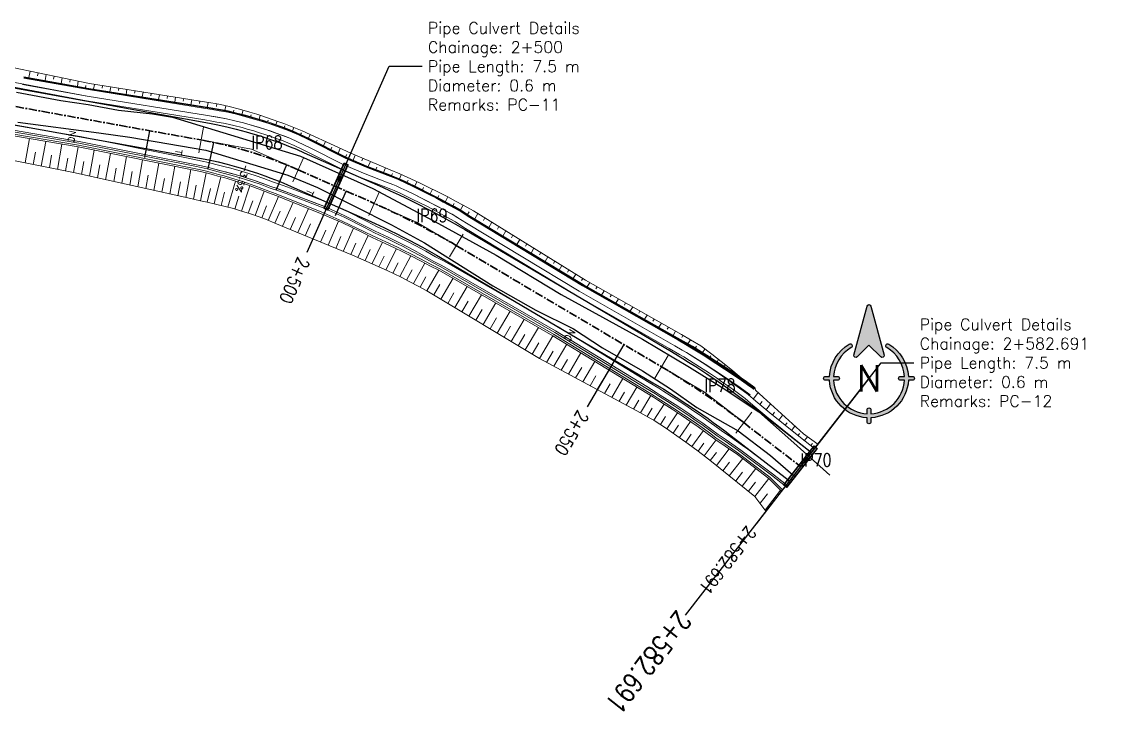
# Model space of a CAD drawing. Extents: x 337736 to 342003, y 3067251 to 3069533.
# Drawn here: x 339854.3 to 340018.9, y 3068024 to 3068128.8 of the extents above; entities that cross this region are included whole.
import ezdxf
from ezdxf.enums import TextEntityAlignment as Align

# ---------------------------------------------------------------- set-up
doc = ezdxf.new("R2010")
doc.units = 0
doc.header["$MEASUREMENT"] = 0
doc.linetypes.add('Center', pattern=[2, 1.25, -0.25, 0.25, -0.25])
for name, color, linetype, lineweight in [('BEC', 3, 'Continuous', 13), ('BES', 3, 'Continuous', 13), ('CFHatchLines', 4, 'Continuous', 0), ('Chainage', 7, 'Continuous', 25), ('Drain', 3, 'Continuous', 9), ('IP_Line', 150, 'Continuous', 9), ('LeftRoadExtreme', 7, 'Continuous', 13), ('PC_Callout', 6, 'Continuous', 30), ('PipeCulvert', 6, 'Continuous', 30), ('RC', 9, 'Center', 30), ('Retaining Wall', 140, 'Continuous', 9), ('RightRoadExtreme', 7, 'Continuous', 13), ('Road Width', 6, 'Continuous', 25), ('Shoulder', 30, 'Continuous', 15)]:
    doc.layers.add(name, color=color, linetype=linetype, lineweight=lineweight)
for name, color, linetype in [('IPName', 7, 'Continuous'), ('Match Chainage', 7, 'Continuous'), ('North', 7, 'Continuous'), ('RoadEdge', 51, 'Continuous'), ('Super-Elevation', 1, 'Continuous')]:
    doc.layers.add(name, color=color, linetype=linetype)
doc.styles.get("Standard").update_dxf_attribs({"font": 'simplex.shx'})
doc.dimstyles.new('Dimension_PC_Callout', dxfattribs={"dimtxt": 1.75, "dimasz": 1.75, "dimexe": 0.18, "dimexo": 0.0625, "dimgap": 0.875, "dimtad": 0, "dimdec": 4, "dimzin": 0, "dimdsep": 46, "dimtxsty": 'Standard', "dimcen": 0.09, "dimadec": 0, "dimazin": 0, "dimtfac": 1, "dimtdec": 4, "dimtofl": 0, "dimtmove": 0, "dimatfit": 3, "dimfxl": 1, "dimtolj": 1, "dimtzin": 0, "dimarcsym": 0})

# ---------------------------------------------------------------- blocks, each defined once
blk = doc.blocks.new('North')
at = {"layer": 'North'}
h = blk.add_hatch(color=0, dxfattribs=at)
h.dxf.hatch_style = 1
edge = h.paths.add_edge_path()
edge.add_line((7.276000000000001e-12, 8.38899464431597), (-2.97585080653152, 5.413143837775349))
edge.add_arc((-3.32940419712395, 5.766697228368679), 0.499999999999442, 165.000000000033, 314.99999999992633, ccw=False)
edge.add_line((-3.81236711026941, 5.8961067509199), (-0.4829629131381812, 18.3216123735528))
edge.add_arc((7.276000000000001e-12, 18.1922028510016), 0.500000000000879, 14.999999999966974, 165.000000000033, ccw=False)
edge.add_line((0.482962913152733, 18.3216123735528), (3.81236711028396, 5.8961067509199))
edge.add_arc((3.3294041971385, 5.766697228368679), 0.500000000000879, -135, 14.999999999966974, ccw=False)
edge.add_line((2.97585080654608, 5.413143837776259), (7.275957614183426e-12, 8.38899464431597))
edge = h.paths.add_edge_path()
edge.add_line((0.5000000000072761, -7.99999999999636), (0.5000000000072761, -8.986100377802359))
edge.add_arc((7.276000000000001e-12, 3.638e-12), 9.000000000000279, 273.18473853672, 356.81526146328)
edge.add_line((8.98610037781327, -0.499999999996362), (8.000000000007269, -0.499999999996362))
edge.add_arc((8.000000000007269, 3.638e-12), 0.5, 90, 270, ccw=False)
edge.add_line((8.000000000007269, 0.500000000003638), (8.98610037781327, 0.500000000003638))
edge.add_arc((7.276000000000001e-12, 2.7285e-12), 9.00000000000033, 3.18473853672609, 60.00000000000131)
edge.add_arc((4.75000000000728, 8.22724133595511), 0.499999999999844, 59.999999999989996, 239.99999999999, ccw=False)
edge.add_arc((1.09139e-11, 3.638e-12), 9.99999999999743, 2.865983982600028, 60.00000000001597, ccw=False)
edge.add_line((9.98749217772638, 0.500000000003638), (11.0000000000073, 0.500000000003638))
edge.add_arc((11.0000000000073, 3.638e-12), 0.5, -90, 90, ccw=False)
edge.add_line((11.0000000000073, -0.499999999996362), (9.98749217772638, -0.499999999996362))
edge.add_arc((1.09139e-11, 3.638e-12), 9.999999999996382, 272.8659839825781, 357.1340160174001, ccw=False)
edge.add_line((0.5000000000072761, -9.98749217771547), (0.5000000000072761, -10.9999999999964))
edge.add_arc((7.276000000000001e-12, -10.9999999999964), 0.5, -180, 0, ccw=False)
edge.add_line((-0.499999999992724, -10.9999999999964), (-0.499999999992724, -9.98749217771547))
edge.add_arc((7.276000000000001e-12, 3.638e-12), 10, 182.865983982599, 267.1340160174011, ccw=False)
edge.add_line((-9.98749217771183, -0.499999999996362), (-10.9999999999927, -0.499999999996362))
edge.add_arc((-10.9999999999927, 3.638e-12), 0.5, 90, 270, ccw=False)
edge.add_line((-10.9999999999927, 0.500000000003638), (-9.98749217771183, 0.500000000003638))
edge.add_arc((7.276000000000001e-12, 3.638e-12), 10, 120, 177.134016017401, ccw=False)
edge.add_arc((-4.74999999999272, 8.22724133595511), 0.500000000000632, -59.99999999999011, 119.99999999995799, ccw=False)
edge.add_arc((7.276000000000001e-12, 2.7285e-12), 9.00000000000034, 119.999999999999, 176.815261463274)
edge.add_line((-8.98610037779872, 0.500000000003638), (-7.99999999999272, 0.500000000003638))
edge.add_arc((-7.99999999999272, 3.638e-12), 0.5, -90, 90, ccw=False)
edge.add_line((-7.99999999999272, -0.499999999996362), (-8.98610037779872, -0.499999999996362))
edge.add_arc((7.276000000000001e-12, 3.638e-12), 9.000000000000279, 183.18473853672, 266.81526146328)
edge.add_line((-0.499999999992724, -8.986100377802359), (-0.499999999992724, -7.99999999999636))
edge.add_arc((7.276000000000001e-12, -7.99999999999636), 0.5, 0, 180, ccw=False)
at = {"layer": 'North', "color": 0}
for points in [[(7.276000000000001e-12, 8.38899464431597), (-2.97585080653152, 5.413143837775349, -0.7673269879792459), (-3.81236711026941, 5.8961067509199), (-0.4829629131381811, 18.3216123735528, -0.7673269879794109), (0.482962913152733, 18.3216123735528), (3.81236711028396, 5.8961067509199, -0.7673269879792459), (2.97585080654608, 5.413143837776259)], [(0.5000000000072761, -7.99999999999636), (0.5000000000072761, -8.986100377802359, 0.382015476982892), (8.98610037781327, -0.499999999996362), (8.000000000007269, -0.499999999996362, -1), (8.000000000007269, 0.500000000003638), (8.98610037781327, 0.500000000003638, 0.253109756565021), (4.50000000000728, 7.79422863406307, -0.99999999999909), (5.00000000000728, 8.660254037847151, -0.2545902106462961), (9.98749217772638, 0.500000000003638), (11.0000000000073, 0.500000000003638, -1), (11.0000000000073, -0.499999999996362), (9.98749217772638, -0.499999999996362, -0.385206477913585), (0.5000000000072761, -9.98749217771547), (0.5000000000072761, -10.9999999999964, -1), (-0.499999999992724, -10.9999999999964), (-0.499999999992724, -9.98749217771547, -0.385206477913585), (-9.98749217771183, -0.499999999996362), (-10.9999999999927, -0.499999999996362, -1), (-10.9999999999927, 0.500000000003638), (-9.98749217771183, 0.500000000003638, -0.2545902106462961), (-4.99999999999272, 8.66025403784806, -0.9999999999990908), (-4.49999999999272, 7.79422863406307, 0.253109756565021), (-8.98610037779872, 0.500000000003638), (-7.99999999999272, 0.500000000003638, -1), (-7.99999999999272, -0.499999999996362), (-8.98610037779872, -0.499999999996362, 0.382015476982892), (-0.499999999992724, -8.986100377802359), (-0.499999999992724, -7.99999999999636, -1)]]:
    blk.add_lwpolyline(points, format="xyb", close=True, dxfattribs=at)
blk.add_text('N', height=6.7215, dxfattribs=at).set_placement((7.2919e-12, 3.6513e-12), align=Align.MIDDLE_CENTER)

msp = doc.modelspace()

# ---------------------------------------------------------------- linework, layer by layer
at = {"layer": 'BEC'}
for points in [[(339881.905410509, 3068112.76625688), (339881.196311081, 3068108.82961135)], [(339897.134439506, 3068108.09930303), (339895.516144318, 3068104.44128161)], [(339908.697781597, 3068102.98372312), (339907.079486409, 3068099.3257017)], [(339921.395233576, 3068096.45273174), (339919.360628487, 3068093.00884119)], [(339952.58784206, 3068078.02455029), (339950.553236971, 3068074.58065974)], [(339965.327420726, 3068069.36899335), (339962.875124533, 3068066.20889155)]]:
    msp.add_lwpolyline(points, dxfattribs=at)
at = {"layer": 'BES'}
for points in [[(339881.905410509, 3068112.76625688), (339881.196311081, 3068108.82961135)], [(339897.134439506, 3068108.09930303), (339895.516144318, 3068104.44128161)], [(339908.697781597, 3068102.98372312), (339907.079486409, 3068099.3257017)], [(339921.395233576, 3068096.45273174), (339919.360628487, 3068093.00884119)], [(339952.58784206, 3068078.02455029), (339950.553236971, 3068074.58065974)], [(339965.327420726, 3068069.36899335), (339962.875124533, 3068066.20889155)]]:
    msp.add_lwpolyline(points, dxfattribs=at)
at = {"layer": 'CFHatchLines'}
for p, q in [((339855.362, 3068120.291), (339855.537, 3068121.26)), ((339856.6765, 3068120.537), (339856.761, 3068121.005)), ((339857.822, 3068119.848), (339857.985, 3068120.749)), ((339859.131, 3068120.06), (339859.209, 3068120.494)), ((339860.283, 3068119.405), (339860.433, 3068120.239)), ((339861.585, 3068119.5835), (339861.657, 3068119.984)), ((339862.743, 3068118.961), (339862.881, 3068119.729)), ((339863.973, 3068118.74), (339864.0395, 3068119.1065)), ((339865.206, 3068118.533), (339865.336, 3068119.254)), ((339866.506, 3068118.6965), (339866.571, 3068119.058)), ((339867.675, 3068118.137), (339867.806, 3068118.862)), ((339868.9755, 3068118.303), (339869.041, 3068118.666)), ((339870.144, 3068117.742), (339870.275, 3068118.47)), ((339871.4445, 3068117.909), (339871.51, 3068118.274)), ((339872.613, 3068117.347), (339872.745, 3068118.078)), ((339873.914, 3068117.5155), (339873.98, 3068117.882)), ((339875.0820000001, 3068116.952), (339875.215, 3068117.686)), ((339876.383, 3068117.122), (339876.449, 3068117.49)), ((339877.551, 3068116.556), (339877.684, 3068117.294)), ((339878.8525, 3068116.7285), (339878.919, 3068117.098)), ((339880.02, 3068116.161), (339880.154, 3068116.902)), ((339881.322, 3068116.3345), (339881.389, 3068116.706)), ((339882.493, 3068115.765), (339882.627, 3068116.509)), ((339883.8955, 3068115.9085), (339883.97, 3068116.28)), ((339885.15, 3068115.305), (339885.303, 3068115.997)), ((339886.469, 3068115.024), (339886.547, 3068115.3475)), ((339887.778, 3068114.695), (339887.941, 3068115.319)), ((339889.079, 3068114.341), (339889.164, 3068114.642)), ((339890.374, 3068113.962), (339890.55, 3068114.541)), ((339891.661, 3068113.558), (339891.7515, 3068113.8365)), ((339892.94, 3068113.13), (339893.125, 3068113.664)), ((339894.211, 3068112.677), (339894.305, 3068112.933)), ((339895.472, 3068112.198), (339895.6629999999, 3068112.689)), ((339896.701, 3068111.638), (339896.809, 3068111.9015)), ((339897.917, 3068111.056), (339898.161, 3068111.617)), ((339855.468, 3068111.008), (339854.802, 3068107.309)), ((339857.932, 3068110.587), (339857.253, 3068106.817)), ((339860.3970000001, 3068110.166), (339859.705, 3068106.325)), ((339862.861, 3068109.744), (339862.157, 3068105.833)), ((339899.067, 3068110.481), (339899.1995, 3068110.78)), ((339900.185, 3068109.918), (339900.467, 3068110.555)), ((339901.303, 3068109.355), (339901.4525, 3068109.693)), ((339856.364, 3068108.93), (339856.028, 3068107.063)), ((339858.822, 3068108.4735), (339858.479, 3068106.571)), ((339861.28, 3068108.017), (339860.931, 3068106.079)), ((339865.313, 3068109.253), (339864.599, 3068105.29)), ((339867.765, 3068108.762), (339867.042, 3068104.748)), ((339870.217, 3068108.271), (339869.484, 3068104.206)), ((339902.421, 3068108.792), (339902.737, 3068109.507)), ((339903.5379999999, 3068108.229), (339903.705, 3068108.606)), ((339904.681, 3068107.722), (339905.0170000001, 3068108.482)), ((339905.9995, 3068107.6125), (339906.169, 3068107.996)), ((339863.7325, 3068107.5305), (339863.378, 3068105.562)), ((339866.1795, 3068107.0135), (339865.82, 3068105.019)), ((339868.627, 3068106.497), (339868.263, 3068104.477)), ((339872.6679999999, 3068107.78), (339871.927, 3068103.663)), ((339875.12, 3068107.289), (339874.369, 3068103.121)), ((339877.572, 3068106.798), (339876.812, 3068102.579)), ((339880.024, 3068106.307), (339879.254, 3068102.037)), ((339906.982, 3068106.745), (339907.321, 3068107.511)), ((339908.151, 3068106.296), (339908.312, 3068106.6605)), ((339909.319, 3068105.848), (339909.625, 3068106.54)), ((339871.074, 3068105.9805), (339870.706, 3068103.935)), ((339873.521, 3068105.463), (339873.148, 3068103.392)), ((339875.9685, 3068104.9465), (339875.591, 3068102.85)), ((339882.342, 3068105.816), (339881.445, 3068101.518)), ((339884.576, 3068105.198), (339883.552, 3068101.087)), ((339910.512, 3068105.386), (339910.6585, 3068105.713)), ((339911.722, 3068104.904), (339912.006, 3068105.518)), ((339912.903, 3068104.356), (339913.052, 3068104.6695)), ((339878.4155, 3068104.43), (339878.033, 3068102.308)), ((339880.8055, 3068103.9215), (339880.401, 3068101.777)), ((339882.9779999999, 3068103.4005), (339882.5, 3068101.313)), ((339886.798, 3068104.553), (339885.6420000001, 3068100.575)), ((339888.991, 3068103.824), (339887.713, 3068099.983)), ((339891.154, 3068103.012), (339889.762, 3068099.31)), ((339914.077, 3068103.792), (339914.391, 3068104.436)), ((339915.245, 3068103.216), (339915.41, 3068103.546)), ((339916.406, 3068102.628), (339916.753, 3068103.304)), ((339885.1445, 3068102.8635), (339884.599, 3068100.841)), ((339887.289, 3068102.244), (339886.68, 3068100.289)), ((339889.4085, 3068101.5425), (339888.74, 3068099.656)), ((339893.316, 3068102.201), (339891.785, 3068098.559)), ((339895.557, 3068101.31), (339893.945, 3068097.668)), ((339917.561, 3068102.027), (339917.7435, 3068102.3735)), ((339918.711, 3068101.415), (339919.093, 3068102.123)), ((339891.5045, 3068100.7725), (339890.777, 3068098.944)), ((339893.5945, 3068099.9645), (339892.792, 3068098.151)), ((339897.876, 3068100.373), (339896.252, 3068096.702)), ((339919.8529999999, 3068100.79), (339920.0535, 3068101.152)), ((339920.989, 3068100.154), (339921.408, 3068100.893)), ((339922.091, 3068099.458), (339922.3235, 3068099.859)), ((339895.9075, 3068099.013), (339895.099, 3068097.185)), ((339898.22, 3068098.062), (339897.405, 3068096.22)), ((339900.189, 3068099.422), (339898.559, 3068095.737)), ((339902.482, 3068098.425), (339900.872, 3068094.787)), ((339923.183, 3068098.778), (339923.669, 3068099.599)), ((339924.4925, 3068098.5355), (339924.732, 3068098.941)), ((339925.322, 3068097.483), (339925.795, 3068098.283)), ((339900.525, 3068097.0925), (339899.715, 3068095.262)), ((339904.743, 3068097.357), (339903.185, 3068093.836)), ((339926.6245, 3068097.23), (339926.8579999999, 3068097.625)), ((339927.46, 3068096.187), (339927.921, 3068096.967)), ((339902.822, 3068096.1055), (339902.028, 3068094.311)), ((339905.106, 3068095.0875), (339904.342, 3068093.361)), ((339906.951, 3068096.285), (339905.421, 3068092.914)), ((339909.126, 3068095.272), (339907.554, 3068091.993)), ((339928.757, 3068095.925), (339928.984, 3068096.31)), ((339929.599, 3068094.892), (339930.048, 3068095.652)), ((339930.8895, 3068094.619), (339931.111, 3068094.994)), ((339907.2615, 3068094.1125), (339906.49, 3068092.459)), ((339909.4145, 3068093.1415), (339908.614, 3068091.515)), ((339911.299, 3068094.252), (339909.669, 3068091.026)), ((339913.451, 3068093.186), (339911.765, 3068090.015)), ((339931.737, 3068093.597), (339932.174, 3068094.336)), ((339933.0220000001, 3068093.3135), (339933.237, 3068093.678)), ((339911.548, 3068092.125), (339910.719, 3068090.526)), ((339915.58, 3068092.075), (339913.84, 3068088.96)), ((339933.876, 3068092.302), (339934.3, 3068093.02)), ((339935.1545, 3068092.008), (339935.364, 3068092.362)), ((339936.014, 3068091.006), (339936.427, 3068091.704)), ((339913.6615, 3068091.0645), (339912.805, 3068089.493)), ((339915.7575, 3068089.967), (339914.87, 3068088.416)), ((339917.7279999999, 3068090.988), (339915.894, 3068087.861)), ((339937.2865, 3068090.703), (339937.49, 3068091.047)), ((339938.153, 3068089.711), (339938.553, 3068090.389)), ((339917.87, 3068088.801), (339916.942, 3068087.23)), ((339919.882, 3068089.748), (339918.013, 3068086.585)), ((339922.048, 3068088.5), (339920.155, 3068085.296)), ((339939.419, 3068089.397), (339939.616, 3068089.731)), ((339940.303, 3068088.436), (339940.694, 3068089.097)), ((339941.5865, 3068088.1505), (339941.781, 3068088.48)), ((339920.0245, 3068087.5325), (339919.084, 3068085.941)), ((339924.214, 3068087.252), (339922.296, 3068084.006)), ((339942.481, 3068087.207), (339942.868, 3068087.862)), ((339943.7625, 3068086.919), (339943.955, 3068087.245)), ((339944.659, 3068085.979), (339945.042, 3068086.628)), ((339922.1785, 3068086.2635), (339921.226, 3068084.651)), ((339924.3325, 3068084.9945), (339923.367, 3068083.361)), ((339926.381, 3068086.004), (339924.438, 3068082.716)), ((339945.9385, 3068085.687), (339946.129, 3068086.01)), ((339946.8370000001, 3068084.75), (339947.216, 3068085.393)), ((339926.4865, 3068083.726), (339925.509, 3068082.072)), ((339928.547, 3068084.756), (339926.58, 3068081.427)), ((339930.714, 3068083.508), (339928.722, 3068080.137)), ((339948.1145, 3068084.4555), (339948.303, 3068084.775)), ((339949.014, 3068083.521), (339949.391, 3068084.158)), ((339950.2905, 3068083.224), (339950.4779999999, 3068083.541)), ((339928.6405, 3068082.457), (339927.651, 3068080.782)), ((339932.88, 3068082.26), (339930.864, 3068078.847)), ((339951.192, 3068082.293), (339951.565, 3068082.923)), ((339952.4665, 3068081.9925), (339952.652, 3068082.306)), ((339953.37, 3068081.064), (339953.739, 3068081.688)), ((339930.795, 3068081.188), (339929.7929999999, 3068079.492)), ((339932.9485, 3068079.9195), (339931.934, 3068078.203)), ((339935.046, 3068081.012), (339933.005, 3068077.558)), ((339954.6565, 3068080.751), (339954.841, 3068081.061)), ((339955.605, 3068079.797), (339955.975, 3068080.404)), ((339935.1105, 3068078.6635), (339934.1079999999, 3068076.966)), ((339937.18, 3068079.709), (339935.21, 3068076.375)), ((339939.313, 3068078.405), (339937.415, 3068075.191)), ((339956.727, 3068079.135), (339956.914, 3068079.4345)), ((339957.8370000001, 3068078.451), (339958.182, 3068078.992)), ((339937.279, 3068077.42), (339936.312, 3068075.783)), ((339941.446, 3068077.101), (339939.619, 3068074.008)), ((339958.942, 3068077.76), (339959.0855, 3068077.9795)), ((339960.04, 3068077.057), (339960.266, 3068077.395)), ((339939.4485, 3068076.1765), (339938.5170000001, 3068074.6)), ((339943.58, 3068075.797), (339941.824, 3068072.825)), ((339961.131, 3068076.343), (339961.2125, 3068076.462)), ((339962.215, 3068075.618), (339962.312, 3068075.757)), ((339941.6175, 3068074.933), (339940.722, 3068073.417)), ((339943.7865, 3068073.6895), (339942.927, 3068072.234)), ((339945.713, 3068074.493), (339944.029, 3068071.642)), ((339963.291, 3068074.881), (339963.306, 3068074.902)), ((339964.359, 3068074.132), (339964.359, 3068074.132)), ((339965.42, 3068073.373), (339965.42, 3068073.373)), ((339945.9555, 3068072.446), (339945.131, 3068071.051)), ((339947.846, 3068073.189), (339946.234, 3068070.459)), ((339949.949, 3068071.9), (339948.389, 3068069.302)), ((339965.558, 3068071.402), (339966.291, 3068072.363)), ((339948.1245, 3068071.202), (339947.336, 3068069.867)), ((339951.977, 3068070.609), (339950.437, 3068068.163)), ((339966.535, 3068070.57), (339966.8945, 3068071.033)), ((339967.484, 3068069.754), (339968.181, 3068070.651)), ((339950.1865, 3068069.9905), (339949.416, 3068068.738)), ((339952.203, 3068068.741), (339951.416, 3068067.519)), ((339953.997, 3068069.307), (339952.388, 3068066.865)), ((339968.445, 3068068.953), (339968.7765, 3068069.38)), ((339969.421, 3068068.172), (339970.034, 3068068.962)), ((339954.175, 3068067.4215), (339953.3529999999, 3068066.202)), ((339955.99, 3068067.964), (339954.311, 3068065.528)), ((339970.3970000001, 3068067.391), (339970.679, 3068067.7545)), ((339971.373, 3068066.609), (339971.888, 3068067.273)), ((339956.119, 3068066.061), (339955.262, 3068064.845)), ((339957.954, 3068066.58), (339956.205, 3068064.152)), ((339959.896, 3068065.164), (339958.069, 3068062.736)), ((339972.349, 3068065.828), (339972.5820000001, 3068066.128)), ((339973.3320000001, 3068065.056), (339973.795, 3068065.653)), ((339958.0335, 3068064.661), (339957.141, 3068063.449)), ((339961.901, 3068063.782), (339959.941, 3068061.256)), ((339974.32, 3068064.29), (339974.5655, 3068064.606)), ((339959.9405, 3068063.25), (339958.99, 3068062.014)), ((339961.9225, 3068061.7715), (339960.9179999999, 3068060.477)), ((339963.931, 3068062.32), (339961.895, 3068059.697)), ((339963.901, 3068060.243), (339962.872, 3068058.917)), ((339965.929, 3068060.817), (339963.849, 3068058.137)), ((339965.877, 3068058.7115), (339964.826, 3068057.357)), ((339967.927, 3068059.314), (339965.803, 3068056.577)), ((339967.694, 3068056.9745), (339966.573, 3068055.53)), ((339969.703, 3068057.524), (339967.343, 3068054.484))]:
    msp.add_line(p, q, dxfattribs=at)
at = {"layer": 'Chainage'}
for p, q in [((339902.09022157, 3068103.7199087), (339897.639909802, 3068093.6603498)), ((339945.868689428, 3068079.6711828), (339940.273525432, 3068070.20048379)), ((339972.719645553, 3068061.10092907), (339965.975831022, 3068052.41064912))]:
    msp.add_line(p, q, dxfattribs=at)
at = {"layer": 'Drain'}
for points in [[(339843.146, 3068113.114), (339862.861, 3068109.744), (339881.21, 3068106.066), (339882.342, 3068105.816), (339883.456, 3068105.488), (339884.129, 3068105.317), (339885.023, 3068105.076), (339886.356, 3068104.689), (339887.679, 3068104.272), (339888.773, 3068103.901), (339890.077, 3068103.429), (339890.939, 3068103.097), (339891.797, 3068102.755), (339893.1, 3068102.283), (339894.179, 3068101.866), (339899.731, 3068099.623), (339902.94, 3068098.226), (339906.089, 3068096.708), (339907.596, 3068095.964), (339909.563, 3068095.072), (339911.083, 3068094.356), (339912.162, 3068093.831), (339913.451, 3068093.186), (339914.944, 3068092.413), (339916.428, 3068091.622), (339917.7279999999, 3068090.988), (339935.046, 3068081.012), (339949.336, 3068072.279), (339950.357, 3068071.645), (339950.9570000001, 3068071.243), (339951.977, 3068070.609), (339953.192, 3068069.833), (339954.598, 3068068.909), (339956.188, 3068067.828), (339957.172, 3068067.139), (339958.149, 3068066.44), (339959.697, 3068065.3), (339961.287, 3068064.212), (339963.132, 3068062.921), (339967.927, 3068059.314), (339969.838, 3068057.388)], [(339843.191, 3068113.36), (339862.906, 3068109.99), (339881.257, 3068106.312), (339882.393, 3068106.061), (339883.512, 3068105.732), (339884.188, 3068105.56), (339885.085, 3068105.318), (339886.201, 3068104.997), (339887.532, 3068104.583), (339888.632, 3068104.215), (339889.725, 3068103.826), (339890.81, 3068103.416), (339891.887, 3068102.988), (339892.979, 3068102.595), (339893.847, 3068102.265), (339899.8320000001, 3068099.852), (339903.041, 3068098.454), (339906.407, 3068096.832), (339907.7, 3068096.191), (339909.672, 3068095.297), (339911.412, 3068094.475), (339912.277, 3068094.053), (339913.568, 3068093.406), (339914.851, 3068092.744), (339916.552, 3068091.84), (339917.854, 3068091.204), (339935.173, 3068081.228), (339949.6679999999, 3068072.368), (339950.487, 3068071.858), (339951.088, 3068071.456), (339952.314, 3068070.692), (339953.328, 3068070.043), (339954.937, 3068068.983), (339956.528, 3068067.896), (339958.101, 3068066.783), (339958.88, 3068066.217), (339959.847, 3068065.5), (339961.241, 3068064.547), (339963.285, 3068063.119), (339968.08, 3068059.512), (339969.991, 3068057.585)], [(339843.253, 3068113.705), (339862.968, 3068110.335), (339880.62, 3068106.799), (339881.551, 3068106.607), (339882.465, 3068106.403), (339883.595, 3068106.094), (339884.732, 3068105.823), (339886.089, 3068105.468), (339886.99, 3068105.214), (339888.3320000001, 3068104.807), (339889.444, 3068104.444), (339890.548, 3068104.06), (339892.083, 3068103.489), (339893.192, 3068103.113), (339894.515, 3068102.632), (339900.112, 3068100.484), (339900.573, 3068100.291), (339903.303, 3068099.047), (339906.428, 3068097.473), (339907.933, 3068096.695), (339909.8970000001, 3068095.762), (339911.4129999999, 3068095.013), (339912.275, 3068094.576), (339913.56, 3068093.906), (339915.049, 3068093.104), (339916.738, 3068092.166), (339918.031, 3068091.506), (339935.352, 3068081.529), (339949.218, 3068073.054), (339950.6679999999, 3068072.158), (339951.271, 3068071.754), (339952.501, 3068070.988), (339953.518, 3068070.337), (339954.73, 3068069.542), (339955.7329999999, 3068068.868), (339956.7279999999, 3068068.183), (339957.716, 3068067.489), (339958.8920000001, 3068066.642), (339960.057, 3068065.78), (339961.256, 3068064.962), (339963.295, 3068063.54), (339964.099, 3068062.945), (339968.295, 3068059.788), (339970.421, 3068058.138)], [(339843.297, 3068113.951), (339863.012, 3068110.581), (339881.368, 3068106.901), (339882.516, 3068106.648), (339883.651, 3068106.338), (339884.7929999999, 3068106.065), (339886.155, 3068105.709), (339887.285, 3068105.388), (339888.408, 3068105.045), (339889.524, 3068104.681), (339890.633, 3068104.295), (339892.173, 3068103.722), (339893.287, 3068103.344), (339894.615, 3068102.861), (339900.213, 3068100.712), (339900.674, 3068100.519), (339903.404, 3068099.275), (339906.53, 3068097.701), (339908.0379999999, 3068096.922), (339910.006, 3068095.987), (339911.525, 3068095.237), (339913.034, 3068094.465), (339913.891, 3068094.014), (339915.169, 3068093.324), (339916.862, 3068092.384), (339918.158, 3068091.721), (339935.479, 3068081.744), (339949.346, 3068073.269), (339950.798, 3068072.372), (339951.402, 3068071.967), (339952.43, 3068071.328), (339953.654, 3068070.547), (339954.667, 3068069.884), (339955.873, 3068069.075), (339956.672, 3068068.527), (339957.861, 3068067.693), (339959.235, 3068066.701), (339960.2070000001, 3068065.98), (339961.409, 3068065.16), (339963.653, 3068063.593), (339968.448, 3068059.986), (339970.574, 3068058.336)]]:
    msp.add_lwpolyline(points, dxfattribs=at)
at = {"layer": 'IP_Line'}
for points in [[(339881.550860795, 3068110.79793411), (339889.209089734, 3068109.41847393), (339896.325291912, 3068106.27029232)], [(339907.888634003, 3068101.15471241), (339914.321565897, 3068098.30880706), (339920.377931031, 3068094.73078646)], [(339951.570539515, 3068076.30260502), (339958.105143295, 3068072.44204734), (339964.10127263, 3068067.78894245)]]:
    msp.add_lwpolyline(points, dxfattribs=at)
at = {"layer": 'LeftRoadExtreme'}
msp.add_lwpolyline([(339845.009, 3068123.455), (339864.595, 3068119.371), (339882.377, 3068116.549), (339883.702, 3068116.328), (339884.506, 3068116.18), (339885.8320000001, 3068115.87), (339887.415, 3068115.463), (339888.988, 3068115.02), (339890.03, 3068114.705), (339890.809, 3068114.458), (339892.356, 3068113.938), (339893.381, 3068113.571), (339894.145, 3068113.286), (339895.159, 3068112.892), (339895.915, 3068112.586), (339896.917, 3068112.165), (339898.161, 3068111.617), (339904.326, 3068108.773), (339910.323, 3068106.246), (339911.766, 3068105.624), (339913.439, 3068104.875), (339914.865, 3068104.214), (339916.283, 3068103.535), (339917.458, 3068102.955), (339919.093, 3068102.123), (339920.254, 3068101.514), (339921.408, 3068100.893), (339923.014, 3068100.003), (339940.042, 3068089.468), (339954.614, 3068081.191), (339955.975, 3068080.404), (339957.55, 3068079.463), (339959.229, 3068078.199), (339960.678, 3068077.071), (339962.109, 3068075.923), (339963.722, 3068074.587), (339965.42, 3068073.373), (339965.631, 3068073.22), (339965.836, 3068073.057), (339965.9, 3068072.709), (339967.068, 3068071.666), (339973.186, 3068066.091), (339975.372, 3068064.519)], dxfattribs=at)
at = {"layer": 'Match Chainage'}
msp.add_line((339983.141904373, 3068074.53136172), (339955.185727773, 3068038.50620121), dxfattribs=at)
at = {"layer": 'PipeCulvert'}
for points in [[(339903.333021703, 3068107.27067591), (339903.881724916, 3068107.02793163), (339900.847421438, 3068100.16914148), (339900.298718225, 3068100.41188576), (339903.333021703, 3068107.27067591)], [(339974.781711277, 3068064.24741127), (339975.255726546, 3068063.87956685), (339970.657671184, 3068057.95437597), (339970.183655915, 3068058.3222204), (339974.781711277, 3068064.24741127)]]:
    msp.add_lwpolyline(points, dxfattribs=at)
at = {"layer": 'RC', "linetype": 'Center'}
msp.add_lwpolyline([(339841.560100766, 3068118.00138305), (339881.550860795, 3068110.79793411), (339881.550860795, 3068110.79793411, -0.059644572084734), (339896.325291912, 3068106.27029232), (339896.325291912, 3068106.27029232), (339907.888634003, 3068101.15471241), (339907.888634003, 3068101.15471241, -0.0292845702154809), (339920.377931031, 3068094.73078646), (339920.377931031, 3068094.73078646), (339951.570539515, 3068076.30260502), (339951.570539515, 3068076.30260502, -0.0315925721959778), (339964.10127263, 3068067.78894245), (339964.10127263, 3068067.78894245), (339972.719645553, 3068061.10092907)], format="xyb", dxfattribs=at)
at = {"layer": 'Retaining Wall'}
for points in [[(339854.588, 3068120.227), (339864.43, 3068118.454), (339882.2070000001, 3068115.609), (339883.252, 3068115.435), (339884.31, 3068115.242), (339885.637, 3068115.014), (339886.945, 3068114.701), (339888.507, 3068114.293), (339889.8, 3068113.925), (339890.83, 3068113.613), (339891.855, 3068113.285), (339893.129, 3068112.853), (339894.395, 3068112.396), (339895.399, 3068112.011), (339896.38, 3068111.567), (339897.8370000001, 3068110.873), (339903.458, 3068108.046), (339903.911, 3068107.835), (339906.6679999999, 3068106.652), (339909.945, 3068105.393), (339911.155, 3068104.917), (339911.638, 3068104.722), (339912.583, 3068104.287), (339913.756, 3068103.726), (339914.69, 3068103.269), (339916.315, 3068102.45), (339917.238, 3068101.971), (339918.387, 3068101.362), (339920.211, 3068100.363), (339921.114, 3068099.847), (339922.427, 3068099.002), (339939.548, 3068088.632), (339954.101, 3068080.326), (339955.226, 3068079.674), (339955.907, 3068079.293), (339957.8970000001, 3068078.061), (339958.998, 3068077.37), (339959.874, 3068076.808), (339961.179, 3068075.952), (339962.473, 3068075.079), (339963.757, 3068074.19), (339965.03, 3068073.285), (339965.451, 3068072.979), (339965.655, 3068072.817)], [(339854.606, 3068120.325), (339864.448, 3068118.553), (339882.475, 3068115.667), (339885.659, 3068115.111), (339886.708, 3068114.863), (339888.273, 3068114.46), (339889.311, 3068114.171), (339890.6029999999, 3068113.788), (339891.887, 3068113.38), (339892.908, 3068113.036), (339894.177, 3068112.583), (339895.436, 3068112.104), (339896.662, 3068111.546), (339897.635, 3068111.083), (339898.579, 3068110.615), (339903.498, 3068108.138), (339903.951, 3068107.927), (339906.708, 3068106.743), (339909.746, 3068105.577), (339911.197, 3068105.008), (339911.68, 3068104.813), (339912.39, 3068104.488), (339913.33, 3068104.042), (339914.501, 3068103.473), (339915.665, 3068102.893), (339916.592, 3068102.42), (339918.205, 3068101.573), (339919.349, 3068100.954), (339920.26, 3068100.45), (339921.1629999999, 3068099.934), (339922.477, 3068099.088), (339939.599, 3068088.718), (339953.931, 3068080.539), (339955.278, 3068079.759), (339955.959, 3068079.378), (339958.833, 3068077.593), (339960.148, 3068076.749), (339961.452, 3068075.89), (339962.531, 3068075.161), (339964.029, 3068074.121), (339965.511, 3068073.06), (339965.715, 3068072.897)], [(339854.624, 3068120.424), (339864.466, 3068118.651), (339882.759, 3068115.722), (339885.681, 3068115.209), (339886.993, 3068114.895), (339888.299, 3068114.556), (339889.857, 3068114.117), (339890.89, 3068113.804), (339892.174, 3068113.39), (339893.45, 3068112.952), (339894.464, 3068112.584), (339895.472, 3068112.198), (339896.701, 3068111.638), (339897.917, 3068111.056), (339903.5379999999, 3068108.229), (339903.992, 3068108.018), (339906.749, 3068106.835), (339910.026, 3068105.576), (339910.996, 3068105.195), (339911.722, 3068104.904), (339912.6679999999, 3068104.468), (339914.545, 3068103.563), (339916.406, 3068102.628), (339918.0220000001, 3068101.784), (339918.94, 3068101.291), (339920.081, 3068100.664), (339921.213, 3068100.021), (339922.528, 3068099.174), (339939.65, 3068088.804), (339953.982, 3068080.625), (339955.329, 3068079.845), (339956.012, 3068079.463), (339958.005, 3068078.23), (339959.107, 3068077.537), (339959.766, 3068077.116), (339961.075, 3068076.261), (339962.157, 3068075.536), (339963.447, 3068074.651), (339964.937, 3068073.598), (339965.571, 3068073.14), (339965.775, 3068072.977)], [(339854.624, 3068120.424), (339864.466, 3068118.651), (339882.759, 3068115.722), (339885.681, 3068115.209), (339886.993, 3068114.895), (339888.299, 3068114.556), (339889.857, 3068114.117), (339890.89, 3068113.804), (339892.174, 3068113.39), (339893.45, 3068112.952), (339894.464, 3068112.584), (339895.472, 3068112.198), (339896.701, 3068111.638), (339897.917, 3068111.056), (339903.5379999999, 3068108.229), (339903.992, 3068108.018), (339906.749, 3068106.835), (339910.026, 3068105.576), (339910.996, 3068105.195), (339911.722, 3068104.904), (339912.6679999999, 3068104.468), (339914.545, 3068103.563), (339916.406, 3068102.628), (339918.0220000001, 3068101.784), (339918.94, 3068101.291), (339920.081, 3068100.664), (339921.213, 3068100.021), (339922.528, 3068099.174), (339939.65, 3068088.804), (339954.024, 3068080.696), (339955.376, 3068079.922), (339956.061, 3068079.543), (339958.722, 3068077.899), (339959.821, 3068077.199), (339960.914, 3068076.487), (339962.215, 3068075.618), (339963.719, 3068074.583), (339965.208, 3068073.526), (339965.631, 3068073.22), (339965.836, 3068073.057)], [(339854.411, 3068119.243), (339864.253, 3068117.47), (339882.541, 3068114.542), (339885.4129999999, 3068114.039), (339886.703, 3068113.731), (339887.987, 3068113.398), (339889.008, 3068113.114), (339890.28, 3068112.736), (339891.5429999999, 3068112.335), (339892.799, 3068111.909), (339893.798, 3068111.551), (339895.037, 3068111.079), (339896.244, 3068110.529), (339897.201, 3068110.072), (339898.134, 3068109.609), (339903.053, 3068107.132), (339903.506, 3068106.921), (339906.263, 3068105.737), (339909.78, 3068104.386), (339910.74, 3068104.007), (339911.219, 3068103.814), (339911.923, 3068103.492), (339912.855, 3068103.05), (339914.015, 3068102.487), (339915.8579999999, 3068101.56), (339917.686, 3068100.603), (339918.594, 3068100.113), (339919.723, 3068099.49), (339920.619, 3068098.978), (339921.921, 3068098.139), (339939.039, 3068087.771), (339953.592, 3068079.465), (339954.7070000001, 3068078.819), (339955.383, 3068078.441), (339958.231, 3068076.672), (339959.535, 3068075.836), (339960.398, 3068075.27), (339961.684, 3068074.407), (339963.171, 3068073.38), (339964.643, 3068072.331), (339964.852, 3068072.179), (339965.054, 3068072.018)], [(339948.361, 3068083.89), (339954.024, 3068080.696), (339955.376, 3068079.922), (339955.835, 3068079.673), (339956.283, 3068079.408), (339958.059, 3068078.314), (339959.821, 3068077.199), (339960.914, 3068076.487), (339961.999, 3068075.764), (339963.291, 3068074.881), (339964.146, 3068074.283), (339965.631, 3068073.22), (339965.836, 3068073.057)]]:
    msp.add_lwpolyline(points, dxfattribs=at)
at = {"layer": 'RightRoadExtreme'}
msp.add_lwpolyline([(339842.544, 3068109.771), (339862.157, 3068105.833), (339879.981, 3068101.875), (339880.61, 3068101.727), (339881.445, 3068101.518), (339882.5, 3068101.313), (339883.762, 3068101.04), (339885.226, 3068100.684), (339886.473, 3068100.348), (339887.713, 3068099.983), (339888.945, 3068099.589), (339890.371, 3068099.093), (339891.584, 3068098.638), (339892.792, 3068098.151), (339898.559, 3068095.737), (339904.563, 3068093.271), (339905.849, 3068092.734), (339907.129, 3068092.181), (339908.614, 3068091.515), (339909.88, 3068090.927), (339910.929, 3068090.425), (339911.973, 3068089.912), (339913.22, 3068089.281), (339914.664, 3068088.526), (339915.894, 3068087.861), (339933.005, 3068077.558), (339948.389, 3068069.302), (339950.029, 3068068.394), (339950.437, 3068068.163), (339950.634, 3068068.035), (339952.194, 3068066.997), (339953.929, 3068065.799), (339955.64, 3068064.569), (339957.141, 3068063.449), (339958.254, 3068062.593), (339959.173, 3068061.869), (339965.803, 3068056.577), (339967.46, 3068054.324)], dxfattribs=at)
at = {"layer": 'Road Width'}
for points in [[(339841.501676394, 3068120.80795791), (339882.85103002, 3068113.35287009), (339884.127915228, 3068113.09398754), (339885.653253172, 3068112.75098949), (339886.91804632, 3068112.43833265), (339888.427512208, 3068112.03112725), (339889.428428806, 3068111.74035267), (339890.673089778, 3068111.35528764), (339891.66334351, 3068111.03004705), (339892.893932352, 3068110.60213688), (339893.87233679, 3068110.24281996), (339895.087379127, 3068109.77257734), (339896.05276204, 3068109.37961458), (339897.250802124, 3068108.86760289), (339909.150383306, 3068103.60349069), (339910.316299598, 3068103.078553), (339911.708086799, 3068102.4326394), (339912.631412503, 3068101.9923871), (339913.780357913, 3068101.43127674), (339914.695267072, 3068100.97379048), (339915.833490322, 3068100.39123729), (339916.739661297, 3068099.9166779), (339917.866762242, 3068099.31288667), (339918.763876466, 3068098.82142099), (339919.879458872, 3068098.19660399), (339921.650677286, 3068097.17282546), (339953.081524814, 3068078.60391647), (339954.833056607, 3068077.54681027), (339955.702154888, 3068077.00734699), (339956.782156498, 3068076.32286404), (339958.495158546, 3068075.20440031), (339960.189282483, 3068074.0575432), (339961.864057731, 3068072.88261128), (339963.519019084, 3068071.67993091), (339964.543103692, 3068070.9143128), (339965.559157696, 3068070.13806886), (339974.405599186, 3068063.27349906)], [(339840.999035969, 3068115.30821987), (339881.339510633, 3068108.04110386), (339882.74899636, 3068107.76379328), (339884.15170789, 3068107.45403284), (339885.54689825, 3068107.11198747), (339886.933824473, 3068106.73783934), (339887.853485849, 3068106.47067007), (339888.997104232, 3068106.11686494), (339890.133707629, 3068105.74113392), (339891.26287571, 3068105.34361596), (339892.160576038, 3068105.01001352), (339893.275310199, 3068104.57365492), (339894.160927287, 3068104.20918429), (339895.261985166, 3068103.7336052), (339906.918543573, 3068098.57667347), (339908.032219217, 3068098.07525641), (339909.36164528, 3068097.45828395), (339910.243599975, 3068097.03775781), (339911.341065143, 3068096.50178886), (339912.214980408, 3068096.06480096), (339913.302203839, 3068095.50834995), (339914.167772448, 3068095.05505391), (339915.244371925, 3068094.47831647), (339916.314905421, 3068093.89039594), (339917.379256775, 3068093.29135612), (339918.858742915, 3068092.43414395), (339950.278915781, 3068073.87154047), (339951.951967534, 3068072.86179952), (339952.782124548, 3068072.34650771), (339953.813735047, 3068071.69269406), (339955.449983439, 3068070.62434479), (339957.068199583, 3068069.52887435), (339958.667933984, 3068068.40658704), (339959.460731465, 3068067.83548418), (339960.444990651, 3068067.11234771), (339961.226941226, 3068066.52648116), (339962.197469388, 3068065.78501801), (339971.03369192, 3068058.92835908)]]:
    msp.add_lwpolyline(points, dxfattribs=at)
at = {"layer": 'RoadEdge'}
for points in [[(339853.502, 3068118.049, 1388.641), (339860.211, 3068116.823, 1387.757), (339864.39, 3068116.181, 1387.208), (339869.0053, 3068115.3308, 1386.6914), (339874.179, 3068114.801, 1386.119), (339877.19, 3068114.268, 1385.768), (339896.654, 3068108.317, 1384.193), (339907.659, 3068103.432, 1383.606), (339917.679, 3068098.111, 1383.353), (339926.456, 3068093.28, 1382.755), (339936.304, 3068087.313, 1382.304), (339942.629, 3068083.832, 1381.82), (339948.705, 3068080.505, 1381.298), (339955.823, 3068076.223, 1380.469), (339960.803, 3068073.123, 1379.812), (339966.384, 3068069.446, 1379.031), (339971.7279999999, 3068064.725, 1378.3), (339977.17, 3068059.789, 1377.559)], [(339853.664, 3068113.514, 1388.59), (339866.0220000001, 3068111.911, 1386.942), (339870.736, 3068111.215, 1386.452), (339882.265, 3068109.269, 1385.269), (339894.771, 3068105.469, 1384.435), (339899.268, 3068103.578, 1384.083), (339910.527, 3068097.911, 1383.716), (339915.562, 3068095.148, 1383.501), (339925.955, 3068088.594, 1382.924), (339932.476, 3068084.919, 1382.622), (339938.223, 3068082.063, 1382.149), (339942.613, 3068079.171, 1381.766), (339948.671, 3068075.675, 1381.164), (339952.965, 3068072.944, 1380.591), (339956.958, 3068070.073, 1380.071), (339963.268, 3068066.531, 1379.178), (339968.139, 3068062.769, 1378.503), (339971.964, 3068059.476, 1378.066)]]:
    msp.add_polyline3d(points, dxfattribs=at)
at = {"layer": 'Shoulder'}
for points in [[(339844.601, 3068121.191), (339864.253, 3068117.47), (339882.541, 3068114.542), (339884.106, 3068114.263), (339885.153, 3068114.088), (339885.4129999999, 3068114.039), (339886.703, 3068113.731), (339887.987, 3068113.398), (339889.008, 3068113.114), (339890.533, 3068112.658), (339892.047, 3068112.167), (339893.548, 3068111.642), (339894.295, 3068111.366), (339895.037, 3068111.079), (339896.244, 3068110.529), (339897.201, 3068110.072), (339898.134, 3068109.609), (339903.053, 3068107.132), (339903.506, 3068106.921), (339906.263, 3068105.737), (339909.78, 3068104.386), (339910.74, 3068104.007), (339911.219, 3068103.814), (339911.923, 3068103.492), (339912.855, 3068103.05), (339914.015, 3068102.487), (339915.169, 3068101.911), (339916.088, 3068101.442), (339917.231, 3068100.845), (339918.141, 3068100.359), (339919.498, 3068099.615), (339920.3970000001, 3068099.11), (339920.619, 3068098.978), (339921.921, 3068098.139), (339939.039, 3068087.771), (339953.592, 3068079.465), (339954.7070000001, 3068078.819), (339955.16, 3068078.571), (339955.383, 3068078.441), (339956.26, 3068077.897), (339957.783, 3068076.927), (339959.291, 3068075.936), (339960.36, 3068075.214), (339961.209, 3068074.629), (339962.054, 3068074.036), (339963.1029999999, 3068073.286), (339964.764, 3068072.062), (339965.952, 3068071.068), (339968.055, 3068069.265), (339972.739, 3068065.516), (339974.865, 3068063.866)], [(339844.468, 3068120.453), (339864.12, 3068116.732), (339882.146, 3068113.846), (339883.179, 3068113.671), (339883.953, 3068113.529), (339884.988, 3068113.356), (339885.246, 3068113.308), (339886.5220000001, 3068113.003), (339887.791, 3068112.674), (339888.55, 3068112.464), (339889.557, 3068112.172), (339890.31, 3068111.942), (339891.558, 3068111.54), (339892.304, 3068111.287), (339893.2929999999, 3068110.937), (339894.031, 3068110.664), (339894.765, 3068110.38), (339895.721, 3068109.946), (339896.905, 3068109.383), (339902.75, 3068106.446), (339903.203, 3068106.235), (339905.96, 3068105.051), (339909.235, 3068103.794), (339910.429, 3068103.325), (339910.905, 3068103.133), (339911.139, 3068103.03), (339911.836, 3068102.704), (339913.684, 3068101.814), (339914.831, 3068101.242), (339915.972, 3068100.658), (339918.01, 3068099.577), (339919.133, 3068098.96), (339920.027, 3068098.458), (339920.248, 3068098.326), (339921.541, 3068097.492), (339938.658, 3068087.125), (339952.773, 3068079.07), (339954.318, 3068078.178), (339954.769, 3068077.931), (339954.99, 3068077.802), (339955.861, 3068077.262), (339957.375, 3068076.298), (339958.875, 3068075.312), (339959.937, 3068074.595), (339960.781, 3068074.013), (339961.83, 3068073.276), (339962.6629999999, 3068072.678), (339964.314, 3068071.462), (339965.495, 3068070.474), (339967.595, 3068068.673), (339972.28, 3068064.923), (339974.406, 3068063.273)], [(339843.43, 3068114.689), (339863.145, 3068111.319), (339879.572, 3068108.029), (339881.74, 3068107.589), (339882.669, 3068107.382), (339883.818, 3068107.069), (339885.204, 3068106.735), (339885.895, 3068106.556), (339886.812, 3068106.305), (339888.18, 3068105.902), (339889.763, 3068105.392), (339891.109, 3068104.921), (339892.445, 3068104.421), (339893.347, 3068104.116), (339894.021, 3068103.878), (339895.1420000001, 3068103.462), (339900.049, 3068101.578), (339900.516, 3068101.398), (339900.9779999999, 3068101.205), (339903.708, 3068099.961), (339906.834, 3068098.387), (339908.352, 3068097.603), (339910.113, 3068096.768), (339911.862, 3068095.907), (339912.948, 3068095.354), (339914.243, 3068094.676), (339915.743, 3068093.864), (339917.2329999999, 3068093.035), (339918.537, 3068092.368), (339935.86, 3068082.39), (339949.727, 3068073.915), (339951.187, 3068073.013), (339951.795, 3068072.606), (339953.035, 3068071.833), (339954.266, 3068071.044), (339955.284, 3068070.375), (339956.496, 3068069.558), (339957.499, 3068068.865), (339958.692, 3068068.021), (339959.678, 3068067.306), (339960.657, 3068066.58), (339962.067, 3068065.616), (339963.908, 3068064.33), (339964.7120000001, 3068063.735), (339968.908, 3068060.578), (339971.034, 3068058.928)], [(339843.297, 3068113.951), (339863.012, 3068110.581), (339881.368, 3068106.901), (339882.516, 3068106.648), (339883.651, 3068106.338), (339884.565, 3068106.122), (339885.248, 3068105.95), (339886.6079999999, 3068105.583), (339887.959, 3068105.185), (339888.855, 3068104.902), (339889.524, 3068104.681), (339890.854, 3068104.216), (339892.173, 3068103.722), (339892.842, 3068103.498), (339893.731, 3068103.186), (339894.838, 3068102.776), (339899.512, 3068100.982), (339900.213, 3068100.712), (339900.674, 3068100.519), (339903.404, 3068099.275), (339906.53, 3068097.701), (339908.0379999999, 3068096.922), (339910.006, 3068095.987), (339911.525, 3068095.237), (339913.034, 3068094.465), (339913.891, 3068094.014), (339915.169, 3068093.324), (339916.862, 3068092.384), (339918.158, 3068091.721), (339935.479, 3068081.744), (339949.346, 3068073.269), (339950.798, 3068072.372), (339951.402, 3068071.967), (339952.43, 3068071.328), (339953.654, 3068070.547), (339954.667, 3068069.884), (339955.873, 3068069.075), (339956.672, 3068068.527), (339957.861, 3068067.693), (339959.235, 3068066.701), (339960.2070000001, 3068065.98), (339961.409, 3068065.16), (339963.653, 3068063.593), (339968.448, 3068059.986), (339970.574, 3068058.336)]]:
    msp.add_lwpolyline(points, dxfattribs=at)
at = {"layer": 'Super-Elevation'}
for p, q in [((339873.702173776, 3068112.2117011), (339872.970914992, 3068108.1520354)), ((339883.440041714, 3068110.42867861), (339882.588892602, 3068106.39244644)), ((339894.553594975, 3068107.02291715), (339892.997162675, 3068103.20281983)), ((339903.618472111, 3068103.04381629), (339901.949605198, 3068099.2714817)), ((339972.719645553, 3068061.10092907), (339970.190715104, 3068057.84207409))]:
    msp.add_line(p, q, dxfattribs=at)

# ---------------------------------------------------------------- block references
at = {"xscale": 0.6, "yscale": 0.6, "zscale": 0.6}
msp.add_blockref('North', (339983.141904373, 3068074.53136172), dxfattribs=at)

# ---------------------------------------------------------------- texts
at = {"layer": 'Chainage', "width": 0.8000000119209291}
for s, rotation, p in [('2+500', 246.135578167876, (339897.235336005, 3068092.74584445)), ('2+550', 239.425966639723, (339939.76487416, 3068069.33951115)), ('2+582.691', 232.187889881462, (339965.362756974, 3068051.62062367))]:
    msp.add_text(s, height=2, rotation=rotation, dxfattribs=at).set_placement(p, align=Align.MIDDLE_LEFT)
at = {"layer": 'IPName', "width": 0.8}
for s, p in [('IP68', (339889.209089734, 3068109.41847393)), ('IP69', (339914.321565897, 3068098.30880706)), ('IP78', (339958.105143295, 3068072.44204734)), ('IP70', (339972.719645553, 3068061.10092907))]:
    msp.add_text(s, height=2, dxfattribs=at).set_placement(p)
at = {"layer": 'Match Chainage', "width": 0.8}
msp.add_text('2+582.691', height=3, rotation=232.187889881462, dxfattribs=at).set_placement((339955.185727773, 3068038.50620121), align=Align.MIDDLE_LEFT)
at = {"layer": 'PC_Callout', "char_height": 1.75, "attachment_point": 4}
for s, insert in [('Pipe Culvert Details\\PChainage: 2+500\\PPipe Length: 7.5 m\\PDiameter: 0.6 m\\PRemarks: PC-11', (339916.056697512, 3068122.01001578)), ('Pipe Culvert Details\\PChainage: 2+582.691\\PPipe Length: 7.5 m\\PDiameter: 0.6 m\\PRemarks: PC-12', (339990.856172196, 3068076.90140262))]:
    msp.add_mtext(s, dxfattribs=dict(at, insert=insert))
at = {"layer": 'Super-Elevation'}
for s, rotation, p in [('NC', 259.7889320156339, (339862.058168774, 3068112.2134176)), ('T', 259.7889320156339, (339878.208143223, 3068109.304357701)), ('-3.5%', 252.962255091779, (339888.468785123, 3068107.00273965)), ('T', 246.135578167876, (339898.257237152, 3068103.16028929)), ('NC', 239.425966639723, (339938.087678999, 3068081.87255457))]:
    msp.add_text(s, height=1, rotation=rotation, dxfattribs=at).set_placement(p, align=Align.MIDDLE_LEFT)

# ---------------------------------------------------------------- leaders
at = {"layer": 'PC_Callout', "annotation_type": 0, "has_hookline": 1, "hookline_direction": 0}
for points, text_width in [([(339902.09022157, 3068103.7199087), (339910.181697512, 3068122.01001578), (339915.181697512, 3068122.01001578)], 26.33333333333334), ([(339972.71969123, 3068061.10089362), (339984.981172196, 3068076.90140262), (339989.981172196, 3068076.90140262)], 28.08333333333334)]:
    msp.add_leader(points, dimstyle='Dimension_PC_Callout', dxfattribs=dict(at, text_width=text_width))

doc.saveas('drawing.dxf')
